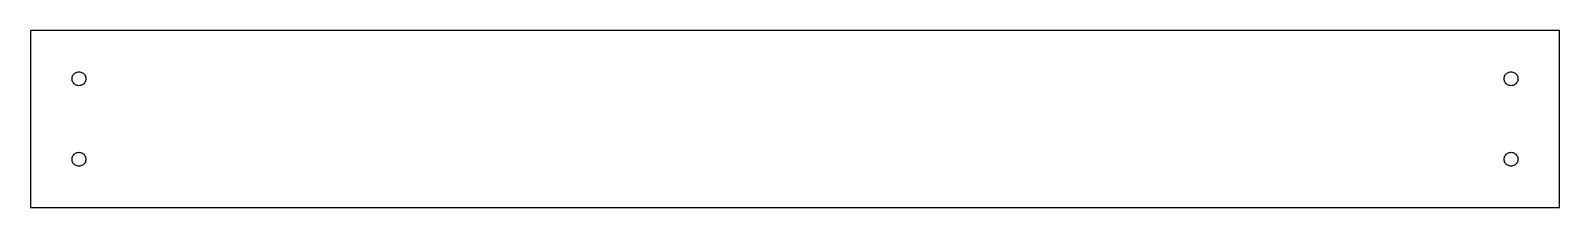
# Model space of a CAD drawing. Header units: metres. Extents: x 0 to 474, y 0 to 55.
import ezdxf

# ---------------------------------------------------------------- set-up
doc = ezdxf.new("R2010")
doc.units = ezdxf.units.M

msp = doc.modelspace()

# ---------------------------------------------------------------- linework, layer by layer
for p, q in [((474, 55), (0, 55)), ((0, 55), (0, 0)), ((474, 0), (474, 55)), ((12.85, 40), (12.8684, 40.2806)), ((12.8684, 39.7194), (12.85, 40)), ((12.8684, 40.2806), (12.9232, 40.5565)), ((12.9232, 39.4435), (12.8684, 39.7194)), ((12.9232, 40.5565), (13.0137, 40.8228)), ((13.0137, 39.1772), (12.9232, 39.4435)), ((13.0137, 40.8228), (13.138, 41.075)), ((13.138, 38.925), (13.0137, 39.1772)), ((13.138, 41.075), (13.2943, 41.3088)), ((13.2943, 38.6912), (13.138, 38.925)), ((13.2943, 41.3088), (13.4797, 41.5203)), ((13.4797, 38.4797), (13.2943, 38.6912)), ((13.4797, 41.5203), (13.6912, 41.7057)), ((13.6912, 38.2943), (13.4797, 38.4797)), ((13.6912, 41.7057), (13.925, 41.862)), ((13.925, 38.138), (13.6912, 38.2943)), ((13.925, 41.862), (14.1772, 41.9863)), ((14.1772, 38.0137), (13.925, 38.138)), ((14.1772, 41.9863), (14.4435, 42.0767)), ((14.4435, 37.9232), (14.1772, 38.0137)), ((14.4435, 42.0767), (14.7194, 42.1316)), ((14.7194, 37.8684), (14.4435, 37.9232)), ((14.7194, 42.1316), (15, 42.15)), ((15, 42.15), (15.2806, 42.1316)), ((15.2806, 42.1316), (15.5565, 42.0767)), ((15.5565, 37.9232), (15.2806, 37.8684)), ((15.5565, 42.0767), (15.8228, 41.9863)), ((15.8228, 38.0137), (15.5565, 37.9232)), ((15.8228, 41.9863), (16.075, 41.862)), ((16.075, 38.138), (15.8228, 38.0137)), ((16.075, 41.862), (16.3088, 41.7057)), ((16.3088, 38.2943), (16.075, 38.138)), ((16.3088, 41.7057), (16.5203, 41.5203)), ((16.5203, 38.4797), (16.3088, 38.2943)), ((16.5203, 41.5203), (16.7057, 41.3088)), ((16.7057, 38.6912), (16.5203, 38.4797)), ((16.7057, 41.3088), (16.862, 41.075)), ((16.862, 38.925), (16.7057, 38.6912)), ((16.862, 41.075), (16.9863, 40.8228)), ((16.9863, 39.1772), (16.862, 38.925)), ((16.9863, 40.8228), (17.0767, 40.5565)), ((17.0767, 39.4435), (16.9863, 39.1772)), ((17.0767, 40.5565), (17.1316, 40.2806)), ((17.1316, 39.7194), (17.0767, 39.4435)), ((17.1316, 40.2806), (17.15, 40)), ((17.15, 40), (17.1316, 39.7194)), ((456.85, 40), (456.868, 40.2806)), ((456.868, 39.7194), (456.85, 40)), ((456.868, 40.2806), (456.923, 40.5565)), ((456.923, 39.4435), (456.868, 39.7194)), ((456.923, 40.5565), (457.014, 40.8228)), ((457.014, 39.1772), (456.923, 39.4435)), ((457.014, 40.8228), (457.138, 41.075)), ((457.138, 38.925), (457.014, 39.1772)), ((457.138, 41.075), (457.294, 41.3088)), ((457.294, 38.6912), (457.138, 38.925)), ((457.294, 41.3088), (457.48, 41.5203)), ((457.48, 38.4797), (457.294, 38.6912)), ((457.48, 41.5203), (457.691, 41.7057)), ((457.691, 38.2943), (457.48, 38.4797)), ((457.691, 41.7057), (457.925, 41.862)), ((457.925, 38.138), (457.691, 38.2943)), ((457.925, 41.862), (458.177, 41.9863)), ((458.177, 38.0137), (457.925, 38.138)), ((458.177, 41.9863), (458.444, 42.0767)), ((458.444, 37.9232), (458.177, 38.0137)), ((458.444, 42.0767), (458.719, 42.1316)), ((458.719, 37.8684), (458.444, 37.9232)), ((458.719, 42.1316), (459, 42.15)), ((459, 42.15), (459.281, 42.1316)), ((459.281, 42.1316), (459.556, 42.0767)), ((459.556, 37.9232), (459.281, 37.8684)), ((459.556, 42.0767), (459.823, 41.9863)), ((459.823, 38.0137), (459.556, 37.9232)), ((459.823, 41.9863), (460.075, 41.862)), ((460.075, 38.138), (459.823, 38.0137)), ((460.075, 41.862), (460.309, 41.7057)), ((460.309, 38.2943), (460.075, 38.138)), ((460.309, 41.7057), (460.52, 41.5203)), ((460.52, 38.4797), (460.309, 38.2943)), ((460.52, 41.5203), (460.706, 41.3088)), ((460.706, 38.6912), (460.52, 38.4797)), ((460.706, 41.3088), (460.862, 41.075)), ((460.862, 38.925), (460.706, 38.6912)), ((460.862, 41.075), (460.986, 40.8228)), ((460.986, 39.1772), (460.862, 38.925)), ((460.986, 40.8228), (461.077, 40.5565)), ((461.077, 39.4435), (460.986, 39.1772)), ((461.077, 40.5565), (461.132, 40.2806)), ((461.132, 39.7194), (461.077, 39.4435)), ((461.132, 40.2806), (461.15, 40)), ((461.15, 40), (461.132, 39.7194)), ((15, 37.85), (14.7194, 37.8684)), ((15.2806, 37.8684), (15, 37.85)), ((459, 37.85), (458.719, 37.8684)), ((459.281, 37.8684), (459, 37.85)), ((12.85, 15), (12.8684, 15.2806)), ((12.8684, 14.7194), (12.85, 15)), ((12.8684, 15.2806), (12.9232, 15.5565)), ((12.9232, 14.4435), (12.8684, 14.7194)), ((12.9232, 15.5565), (13.0137, 15.8228)), ((13.0137, 14.1772), (12.9232, 14.4435)), ((13.0137, 15.8228), (13.138, 16.075)), ((13.138, 16.075), (13.2943, 16.3088)), ((13.2943, 16.3088), (13.4797, 16.5203)), ((13.4797, 16.5203), (13.6912, 16.7057)), ((13.6912, 16.7057), (13.925, 16.862)), ((13.925, 16.862), (14.1772, 16.9863)), ((14.1772, 16.9863), (14.4435, 17.0767)), ((14.4435, 17.0767), (14.7194, 17.1316)), ((14.7194, 17.1316), (15, 17.15)), ((15, 17.15), (15.2806, 17.1316)), ((15.2806, 17.1316), (15.5565, 17.0767)), ((15.5565, 17.0767), (15.8228, 16.9863)), ((15.8228, 16.9863), (16.075, 16.862)), ((16.075, 16.862), (16.3088, 16.7057)), ((16.3088, 16.7057), (16.5203, 16.5203)), ((16.5203, 16.5203), (16.7057, 16.3088)), ((16.7057, 16.3088), (16.862, 16.075)), ((16.862, 16.075), (16.9863, 15.8228)), ((16.9863, 15.8228), (17.0767, 15.5565)), ((17.0767, 14.4435), (16.9863, 14.1772)), ((17.0767, 15.5565), (17.1316, 15.2806)), ((17.1316, 14.7194), (17.0767, 14.4435)), ((17.1316, 15.2806), (17.15, 15)), ((17.15, 15), (17.1316, 14.7194)), ((456.85, 15), (456.868, 15.2806)), ((456.868, 14.7194), (456.85, 15)), ((456.868, 15.2806), (456.923, 15.5565)), ((456.923, 14.4435), (456.868, 14.7194)), ((456.923, 15.5565), (457.014, 15.8228)), ((457.014, 14.1772), (456.923, 14.4435)), ((457.014, 15.8228), (457.138, 16.075)), ((457.138, 16.075), (457.294, 16.3088)), ((457.294, 16.3088), (457.48, 16.5203)), ((457.48, 16.5203), (457.691, 16.7057)), ((457.691, 16.7057), (457.925, 16.862)), ((457.925, 16.862), (458.177, 16.9863)), ((458.177, 16.9863), (458.444, 17.0767)), ((458.444, 17.0767), (458.719, 17.1316)), ((458.719, 17.1316), (459, 17.15)), ((459, 17.15), (459.281, 17.1316)), ((459.281, 17.1316), (459.556, 17.0767)), ((459.556, 17.0767), (459.823, 16.9863)), ((459.823, 16.9863), (460.075, 16.862)), ((460.075, 16.862), (460.309, 16.7057)), ((460.309, 16.7057), (460.52, 16.5203)), ((460.52, 16.5203), (460.706, 16.3088)), ((460.706, 16.3088), (460.862, 16.075)), ((460.862, 16.075), (460.986, 15.8228)), ((460.986, 15.8228), (461.077, 15.5565)), ((461.077, 14.4435), (460.986, 14.1772)), ((461.077, 15.5565), (461.132, 15.2806)), ((461.132, 14.7194), (461.077, 14.4435)), ((461.132, 15.2806), (461.15, 15)), ((461.15, 15), (461.132, 14.7194)), ((13.138, 13.925), (13.0137, 14.1772)), ((13.2943, 13.6912), (13.138, 13.925)), ((13.4797, 13.4797), (13.2943, 13.6912)), ((13.6912, 13.2943), (13.4797, 13.4797)), ((13.925, 13.138), (13.6912, 13.2943)), ((14.1772, 13.0137), (13.925, 13.138)), ((14.4435, 12.9232), (14.1772, 13.0137)), ((14.7194, 12.8684), (14.4435, 12.9232)), ((15, 12.85), (14.7194, 12.8684)), ((15.2806, 12.8684), (15, 12.85)), ((15.5565, 12.9232), (15.2806, 12.8684)), ((15.8228, 13.0137), (15.5565, 12.9232)), ((16.075, 13.138), (15.8228, 13.0137)), ((16.3088, 13.2943), (16.075, 13.138)), ((16.5203, 13.4797), (16.3088, 13.2943)), ((16.7057, 13.6912), (16.5203, 13.4797)), ((16.862, 13.925), (16.7057, 13.6912)), ((16.9863, 14.1772), (16.862, 13.925)), ((457.138, 13.925), (457.014, 14.1772)), ((457.294, 13.6912), (457.138, 13.925)), ((457.48, 13.4797), (457.294, 13.6912)), ((457.691, 13.2943), (457.48, 13.4797)), ((457.925, 13.138), (457.691, 13.2943)), ((458.177, 13.0137), (457.925, 13.138)), ((458.444, 12.9232), (458.177, 13.0137)), ((458.719, 12.8684), (458.444, 12.9232)), ((459, 12.85), (458.719, 12.8684)), ((459.281, 12.8684), (459, 12.85)), ((459.556, 12.9232), (459.281, 12.8684)), ((459.823, 13.0137), (459.556, 12.9232)), ((460.075, 13.138), (459.823, 13.0137)), ((460.309, 13.2943), (460.075, 13.138)), ((460.52, 13.4797), (460.309, 13.2943)), ((460.706, 13.6912), (460.52, 13.4797)), ((460.862, 13.925), (460.706, 13.6912)), ((460.986, 14.1772), (460.862, 13.925)), ((0, 0), (474, 0))]:
    msp.add_line(p, q)

doc.saveas('drawing.dxf')
